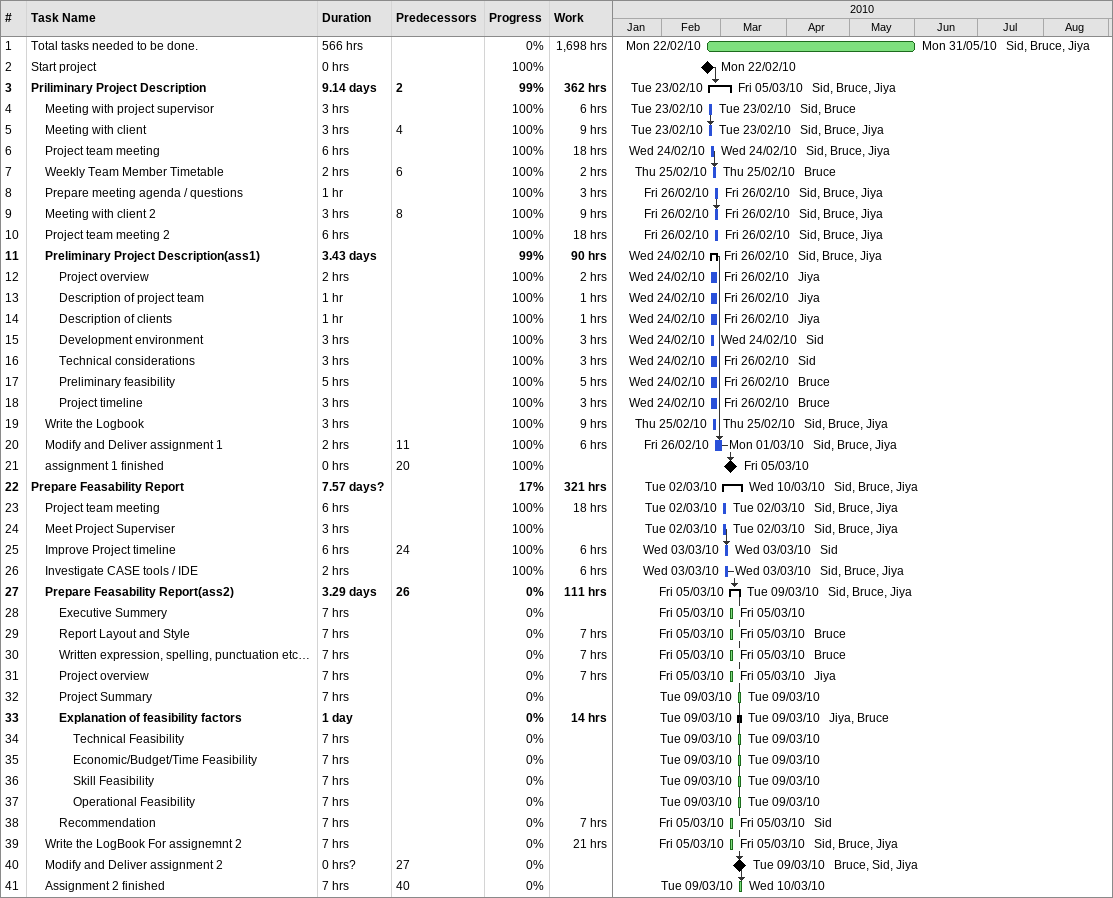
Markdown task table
| ID | Level | Task | Duration | Start | Finish | Predecessors | Resources | % complete | Work (h) |
|---|---|---|---|---|---|---|---|---|---|
| 1 | 1 | Total tasks needed to be done. | 566h | 2010-02-22 | 2010-05-31 |  | Sid, Bruce, Jiya | 0 | 1698 |
| 2 | 1 | Start project | 0h | 2010-02-22 | 2010-02-22 |  |  | 100 |  |
| 3 | 1 | **Priliminary Project Description** | 9.14d | 2010-02-23 | 2010-03-05 | 2 | Sid, Bruce, Jiya | 99 | 362 |
| 4 | 2 | Meeting with project supervisor | 3h | 2010-02-23 | 2010-02-23 |  | Sid, Bruce | 100 | 6 |
| 5 | 2 | Meeting with client | 3h | 2010-02-23 | 2010-02-23 | 4 | Sid, Bruce, Jiya | 100 | 9 |
| 6 | 2 | Project team meeting | 6h | 2010-02-24 | 2010-02-24 |  | Sid, Bruce, Jiya | 100 | 18 |
| 7 | 2 | Weekly Team Member Timetable | 2h | 2010-02-25 | 2010-02-25 | 6 | Bruce | 100 | 2 |
| 8 | 2 | Prepare meeting agenda / questions | 1h | 2010-02-26 | 2010-02-26 |  | Sid, Bruce, Jiya | 100 | 3 |
| 9 | 2 | Meeting with client 2 | 3h | 2010-02-26 | 2010-02-26 | 8 | Sid, Bruce, Jiya | 100 | 9 |
| 10 | 2 | Project team meeting 2 | 6h | 2010-02-26 | 2010-02-26 |  | Sid, Bruce, Jiya | 100 | 18 |
| 11 | 2 | **Preliminary Project Description(ass1)** | 3.43d | 2010-02-24 | 2010-02-26 |  | Sid, Bruce, Jiya | 99 | 90 |
| 12 | 3 | Project overview | 2h | 2010-02-24 | 2010-02-26 |  | Jiya | 100 | 2 |
| 13 | 3 | Description of project team | 1h | 2010-02-24 | 2010-02-26 |  | Jiya | 100 | 1 |
| 14 | 3 | Description of clients | 1h | 2010-02-24 | 2010-02-26 |  | Jiya | 100 | 1 |
| 15 | 3 | Development environment | 3h | 2010-02-24 | 2010-02-24 |  | Sid | 100 | 3 |
| 16 | 3 | Technical considerations | 3h | 2010-02-24 | 2010-02-26 |  | Sid | 100 | 3 |
| 17 | 3 | Preliminary feasibility | 5h | 2010-02-24 | 2010-02-26 |  | Bruce | 100 | 5 |
| 18 | 3 | Project timeline | 3h | 2010-02-24 | 2010-02-26 |  | Bruce | 100 | 3 |
| 19 | 2 | Write the Logbook | 3h | 2010-02-25 | 2010-02-25 |  | Sid, Bruce, Jiya | 100 | 9 |
| 20 | 2 | Modify and Deliver assignment 1 | 2h | 2010-02-26 | 2010-03-01 | 11 | Sid, Bruce, Jiya | 100 | 6 |
| 21 | 2 | assignment 1 finished | 0h | 2010-03-05 | 2010-03-05 | 20 |  | 100 |  |
| 22 | 1 | **Prepare Feasability Report** | 7.57d? | 2010-03-02 | 2010-03-10 |  | Sid, Bruce, Jiya | 17 | 321 |
| 23 | 2 | Project team meeting | 6h | 2010-03-02 | 2010-03-02 |  | Sid, Bruce, Jiya | 100 | 18 |
| 24 | 2 | Meet Project Superviser | 3h | 2010-03-02 | 2010-03-02 |  | Sid, Bruce, Jiya | 100 |  |
| 25 | 2 | Improve Project timeline | 6h | 2010-03-03 | 2010-03-03 | 24 | Sid | 100 | 6 |
| 26 | 2 | Investigate CASE tools / IDE | 2h | 2010-03-03 | 2010-03-03 |  | Sid, Bruce, Jiya | 100 | 6 |
| 27 | 2 | **Prepare Feasability Report(ass2)** | 3.29d | 2010-03-05 | 2010-03-09 | 26 | Sid, Bruce, Jiya | 0 | 111 |
| 28 | 3 | Executive Summery | 7h | 2010-03-05 | 2010-03-05 |  |  | 0 |  |
| 29 | 3 | Report Layout and Style | 7h | 2010-03-05 | 2010-03-05 |  | Bruce | 0 | 7 |
| 30 | 3 | Written expression, spelling, punctuation etc… | 7h | 2010-03-05 | 2010-03-05 |  | Bruce | 0 | 7 |
| 31 | 3 | Project overview | 7h | 2010-03-05 | 2010-03-05 |  | Jiya | 0 | 7 |
| 32 | 3 | Project Summary | 7h | 2010-03-09 | 2010-03-09 |  |  | 0 |  |
| 33 | 3 | **Explanation of feasibility factors** | 1d | 2010-03-09 | 2010-03-09 |  | Jiya, Bruce | 0 | 14 |
| 34 | 4 | Technical Feasibility | 7h | 2010-03-09 | 2010-03-09 |  |  | 0 |  |
| 35 | 4 | Economic/Budget/Time Feasibility | 7h | 2010-03-09 | 2010-03-09 |  |  | 0 |  |
| 36 | 4 | Skill Feasibility | 7h | 2010-03-09 | 2010-03-09 |  |  | 0 |  |
| 37 | 4 | Operational Feasibility | 7h | 2010-03-09 | 2010-03-09 |  |  | 0 |  |
| 38 | 3 | Recommendation | 7h | 2010-03-05 | 2010-03-05 |  | Sid | 0 | 7 |
| 39 | 2 | Write the LogBook For assignemnt 2 | 7h | 2010-03-05 | 2010-03-05 |  | Sid, Bruce, Jiya | 0 | 21 |
| 40 | 2 | Modify and Deliver assignment 2 | 0h? | 2010-03-09 | 2010-03-09 | 27 | Bruce, Sid, Jiya | 0 |  |
| 41 | 2 | Assignment 2 finished | 7h | 2010-03-09 | 2010-03-10 | 40 |  | 0 |  |
